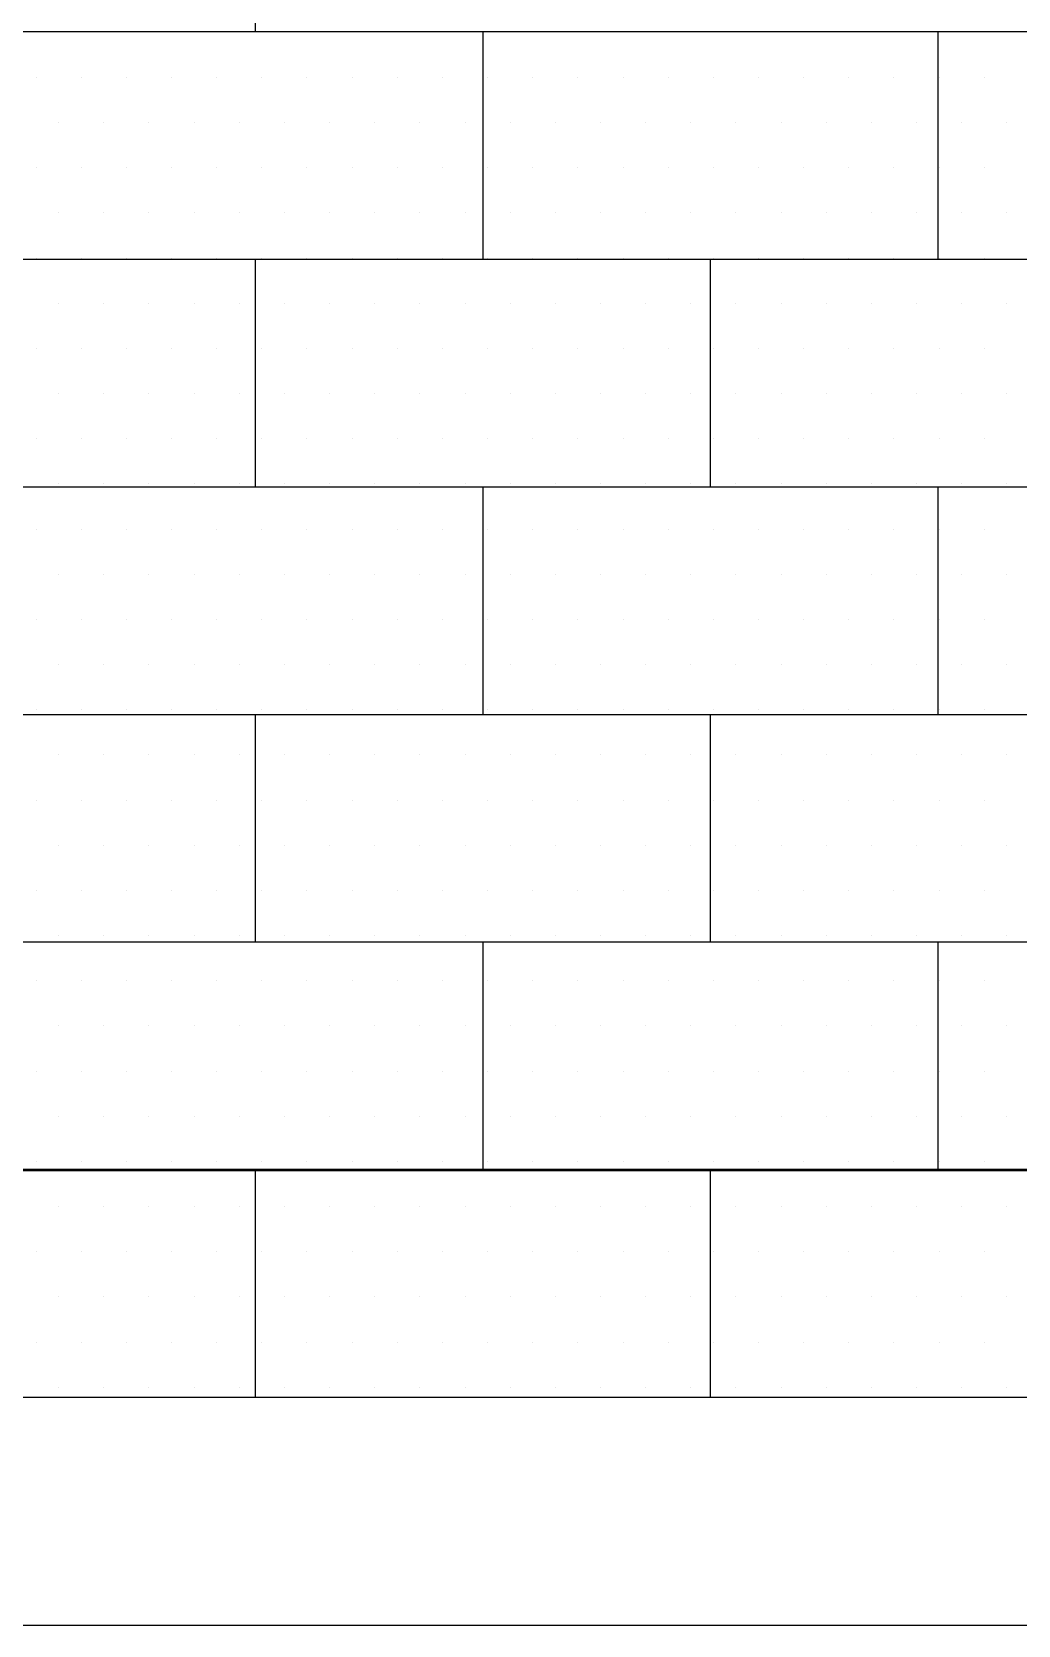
# Paper-space layout 'A000' of a CAD drawing. Header units: millimetres. Extents: x 0 to 841, y 0 to 594.
# Drawn here: x 551.37 to 568.7, y 223.88 to 251.88 of the extents above; entities that cross this region are included whole.
import ezdxf

# ---------------------------------------------------------------- set-up
doc = ezdxf.new("R2010")
doc.units = ezdxf.units.MM
doc.header["$MEASUREMENT"] = 0
for name, color, linetype, lineweight in [('A-ELEV-MBE1', 7, 'Continuous', 25), ('A-ELEV-PATT', 8, 'Continuous', 13), ('A-WALL-FULL-EXTR', 7, 'Continuous', 50)]:
    doc.layers.add(name, color=color, linetype=linetype, lineweight=lineweight)

psp = doc.layouts.new('A000')

# ---------------------------------------------------------------- linework, layer by layer
at = {"layer": 'A-ELEV-MBE1'}
for p, q in [((555.293, 255.877), (555.293, 251.877)), ((591.293, 251.877), (533.953, 251.877)), ((559.293, 251.877), (559.293, 247.877)), ((567.293, 251.877), (567.293, 247.877)), ((591.293, 247.877), (533.978, 247.877)), ((555.293, 247.877), (555.293, 243.877)), ((563.293, 247.877), (563.293, 243.877)), ((591.293, 243.877), (533.953, 243.877)), ((559.293, 243.877), (559.293, 239.877)), ((567.293, 243.877), (567.293, 239.877)), ((591.293, 239.877), (533.953, 239.877)), ((555.293, 239.877), (555.293, 235.877)), ((563.293, 239.877), (563.293, 235.877)), ((591.293, 235.877), (533.953, 235.877)), ((559.293, 235.877), (559.293, 231.877)), ((567.293, 235.877), (567.293, 231.877)), ((555.293, 231.877), (555.293, 227.877)), ((563.293, 231.877), (563.293, 227.877)), ((559.293, 227.877), (492.293, 227.877)), ((687.293, 227.877), (559.293, 227.877)), ((492.293, 223.877), (687.293, 223.877))]:
    psp.add_line(p, q, dxfattribs=at)
at = {"layer": 'A-ELEV-PATT', "linetype": 'Continuous'}
for p, q in [((551.837, 251.871), (551.837, 251.871)), ((552.631, 251.871), (552.631, 251.871)), ((553.424, 251.871), (553.424, 251.871)), ((554.218, 251.871), (554.218, 251.871)), ((555.012, 251.871), (555.012, 251.871)), ((555.806, 251.871), (555.806, 251.871)), ((556.599, 251.871), (556.599, 251.871)), ((557.393, 251.871), (557.393, 251.871)), ((558.187, 251.871), (558.187, 251.871)), ((558.981, 251.871), (558.981, 251.871)), ((559.774, 251.871), (559.774, 251.871)), ((560.568, 251.871), (560.568, 251.871)), ((561.362, 251.871), (561.362, 251.871)), ((562.156, 251.871), (562.156, 251.871)), ((562.949, 251.871), (562.949, 251.871)), ((563.743, 251.871), (563.743, 251.871)), ((564.537, 251.871), (564.537, 251.871)), ((565.331, 251.871), (565.331, 251.871)), ((566.124, 251.871), (566.124, 251.871)), ((566.918, 251.871), (566.918, 251.871)), ((567.712, 251.871), (567.712, 251.871)), ((568.506, 251.871), (568.506, 251.871)), ((551.44, 251.077), (551.44, 251.077)), ((552.234, 251.077), (552.234, 251.077)), ((553.028, 251.077), (553.028, 251.077)), ((553.821, 251.077), (553.821, 251.077)), ((554.615, 251.077), (554.615, 251.077)), ((555.409, 251.077), (555.409, 251.077)), ((556.203, 251.077), (556.203, 251.077)), ((556.996, 251.077), (556.996, 251.077)), ((557.79, 251.077), (557.79, 251.077)), ((558.584, 251.077), (558.584, 251.077)), ((559.378, 251.077), (559.378, 251.077)), ((560.171, 251.077), (560.171, 251.077)), ((560.965, 251.077), (560.965, 251.077)), ((561.759, 251.077), (561.759, 251.077)), ((562.553, 251.077), (562.553, 251.077)), ((563.346, 251.077), (563.346, 251.077)), ((564.14, 251.077), (564.14, 251.077)), ((564.934, 251.077), (564.934, 251.077)), ((565.728, 251.077), (565.728, 251.077)), ((566.521, 251.077), (566.521, 251.077)), ((567.315, 251.077), (567.315, 251.077)), ((568.109, 251.077), (568.109, 251.077)), ((551.837, 250.284), (551.837, 250.284)), ((552.631, 250.284), (552.631, 250.284)), ((553.424, 250.284), (553.424, 250.284)), ((554.218, 250.284), (554.218, 250.284)), ((555.012, 250.284), (555.012, 250.284)), ((555.806, 250.284), (555.806, 250.284)), ((556.599, 250.284), (556.599, 250.284)), ((557.393, 250.284), (557.393, 250.284)), ((558.187, 250.284), (558.187, 250.284)), ((558.981, 250.284), (558.981, 250.284)), ((559.774, 250.284), (559.774, 250.284)), ((560.568, 250.284), (560.568, 250.284)), ((561.362, 250.284), (561.362, 250.284)), ((562.156, 250.284), (562.156, 250.284)), ((562.949, 250.284), (562.949, 250.284)), ((563.743, 250.284), (563.743, 250.284)), ((564.537, 250.284), (564.537, 250.284)), ((565.331, 250.284), (565.331, 250.284)), ((566.124, 250.284), (566.124, 250.284)), ((566.918, 250.284), (566.918, 250.284)), ((567.712, 250.284), (567.712, 250.284)), ((568.506, 250.284), (568.506, 250.284)), ((551.44, 249.49), (551.44, 249.49)), ((552.234, 249.49), (552.234, 249.49)), ((553.028, 249.49), (553.028, 249.49)), ((553.821, 249.49), (553.821, 249.49)), ((554.615, 249.49), (554.615, 249.49)), ((555.409, 249.49), (555.409, 249.49)), ((556.203, 249.49), (556.203, 249.49)), ((556.996, 249.49), (556.996, 249.49)), ((557.79, 249.49), (557.79, 249.49)), ((558.584, 249.49), (558.584, 249.49)), ((559.378, 249.49), (559.378, 249.49)), ((560.171, 249.49), (560.171, 249.49)), ((560.965, 249.49), (560.965, 249.49)), ((561.759, 249.49), (561.759, 249.49)), ((562.553, 249.49), (562.553, 249.49)), ((563.346, 249.49), (563.346, 249.49)), ((564.14, 249.49), (564.14, 249.49)), ((564.934, 249.49), (564.934, 249.49)), ((565.728, 249.49), (565.728, 249.49)), ((566.521, 249.49), (566.521, 249.49)), ((567.315, 249.49), (567.315, 249.49)), ((568.109, 249.49), (568.109, 249.49)), ((551.837, 248.696), (551.837, 248.696)), ((552.631, 248.696), (552.631, 248.696)), ((553.424, 248.696), (553.424, 248.696)), ((554.218, 248.696), (554.218, 248.696)), ((555.012, 248.696), (555.012, 248.696)), ((555.806, 248.696), (555.806, 248.696)), ((556.599, 248.696), (556.599, 248.696)), ((557.393, 248.696), (557.393, 248.696)), ((558.187, 248.696), (558.187, 248.696)), ((558.981, 248.696), (558.981, 248.696)), ((559.774, 248.696), (559.774, 248.696)), ((560.568, 248.696), (560.568, 248.696)), ((561.362, 248.696), (561.362, 248.696)), ((562.156, 248.696), (562.156, 248.696)), ((562.949, 248.696), (562.949, 248.696)), ((563.743, 248.696), (563.743, 248.696)), ((564.537, 248.696), (564.537, 248.696)), ((565.331, 248.696), (565.331, 248.696)), ((566.124, 248.696), (566.124, 248.696)), ((566.918, 248.696), (566.918, 248.696)), ((567.712, 248.696), (567.712, 248.696)), ((568.506, 248.696), (568.506, 248.696)), ((551.44, 247.902), (551.44, 247.902)), ((552.234, 247.902), (552.234, 247.902)), ((553.028, 247.902), (553.028, 247.902)), ((553.821, 247.902), (553.821, 247.902)), ((554.615, 247.902), (554.615, 247.902)), ((555.409, 247.902), (555.409, 247.902)), ((556.203, 247.902), (556.203, 247.902)), ((556.996, 247.902), (556.996, 247.902)), ((557.79, 247.902), (557.79, 247.902)), ((558.584, 247.902), (558.584, 247.902)), ((559.378, 247.902), (559.378, 247.902)), ((560.171, 247.902), (560.171, 247.902)), ((560.965, 247.902), (560.965, 247.902)), ((561.759, 247.902), (561.759, 247.902)), ((562.553, 247.902), (562.553, 247.902)), ((563.346, 247.902), (563.346, 247.902)), ((564.14, 247.902), (564.14, 247.902)), ((564.934, 247.902), (564.934, 247.902)), ((565.728, 247.902), (565.728, 247.902)), ((566.521, 247.902), (566.521, 247.902)), ((567.315, 247.902), (567.315, 247.902)), ((568.109, 247.902), (568.109, 247.902)), ((551.837, 247.109), (551.837, 247.109)), ((552.631, 247.109), (552.631, 247.109)), ((553.424, 247.109), (553.424, 247.109)), ((554.218, 247.109), (554.218, 247.109)), ((555.012, 247.109), (555.012, 247.109)), ((555.806, 247.109), (555.806, 247.109)), ((556.599, 247.109), (556.599, 247.109)), ((557.393, 247.109), (557.393, 247.109)), ((558.187, 247.109), (558.187, 247.109)), ((558.981, 247.109), (558.981, 247.109)), ((559.774, 247.109), (559.774, 247.109)), ((560.568, 247.109), (560.568, 247.109)), ((561.362, 247.109), (561.362, 247.109)), ((562.156, 247.109), (562.156, 247.109)), ((562.949, 247.109), (562.949, 247.109)), ((563.743, 247.109), (563.743, 247.109)), ((564.537, 247.109), (564.537, 247.109)), ((565.331, 247.109), (565.331, 247.109)), ((566.124, 247.109), (566.124, 247.109)), ((566.918, 247.109), (566.918, 247.109)), ((567.712, 247.109), (567.712, 247.109)), ((568.506, 247.109), (568.506, 247.109)), ((551.44, 246.315), (551.44, 246.315)), ((552.234, 246.315), (552.234, 246.315)), ((553.028, 246.315), (553.028, 246.315)), ((553.821, 246.315), (553.821, 246.315)), ((554.615, 246.315), (554.615, 246.315)), ((555.409, 246.315), (555.409, 246.315)), ((556.203, 246.315), (556.203, 246.315)), ((556.996, 246.315), (556.996, 246.315)), ((557.79, 246.315), (557.79, 246.315)), ((558.584, 246.315), (558.584, 246.315)), ((559.378, 246.315), (559.378, 246.315)), ((560.171, 246.315), (560.171, 246.315)), ((560.965, 246.315), (560.965, 246.315)), ((561.759, 246.315), (561.759, 246.315)), ((562.553, 246.315), (562.553, 246.315)), ((563.346, 246.315), (563.346, 246.315)), ((564.14, 246.315), (564.14, 246.315)), ((564.934, 246.315), (564.934, 246.315)), ((565.728, 246.315), (565.728, 246.315)), ((566.521, 246.315), (566.521, 246.315)), ((567.315, 246.315), (567.315, 246.315)), ((568.109, 246.315), (568.109, 246.315)), ((551.837, 245.521), (551.837, 245.521)), ((552.631, 245.521), (552.631, 245.521)), ((553.424, 245.521), (553.424, 245.521)), ((554.218, 245.521), (554.218, 245.521)), ((555.012, 245.521), (555.012, 245.521)), ((555.806, 245.521), (555.806, 245.521)), ((556.599, 245.521), (556.599, 245.521)), ((557.393, 245.521), (557.393, 245.521)), ((558.187, 245.521), (558.187, 245.521)), ((558.981, 245.521), (558.981, 245.521)), ((559.774, 245.521), (559.774, 245.521)), ((560.568, 245.521), (560.568, 245.521)), ((561.362, 245.521), (561.362, 245.521)), ((562.156, 245.521), (562.156, 245.521)), ((562.949, 245.521), (562.949, 245.521)), ((563.743, 245.521), (563.743, 245.521)), ((564.537, 245.521), (564.537, 245.521)), ((565.331, 245.521), (565.331, 245.521)), ((566.124, 245.521), (566.124, 245.521)), ((566.918, 245.521), (566.918, 245.521)), ((567.712, 245.521), (567.712, 245.521)), ((568.506, 245.521), (568.506, 245.521)), ((551.44, 244.727), (551.44, 244.727)), ((552.234, 244.727), (552.234, 244.727)), ((553.028, 244.727), (553.028, 244.727)), ((553.821, 244.727), (553.821, 244.727)), ((554.615, 244.727), (554.615, 244.727)), ((555.409, 244.727), (555.409, 244.727)), ((556.203, 244.727), (556.203, 244.727)), ((556.996, 244.727), (556.996, 244.727)), ((557.79, 244.727), (557.79, 244.727)), ((558.584, 244.727), (558.584, 244.727)), ((559.378, 244.727), (559.378, 244.727)), ((560.171, 244.727), (560.171, 244.727)), ((560.965, 244.727), (560.965, 244.727)), ((561.759, 244.727), (561.759, 244.727)), ((562.553, 244.727), (562.553, 244.727)), ((563.346, 244.727), (563.346, 244.727)), ((564.14, 244.727), (564.14, 244.727)), ((564.934, 244.727), (564.934, 244.727)), ((565.728, 244.727), (565.728, 244.727)), ((566.521, 244.727), (566.521, 244.727)), ((567.315, 244.727), (567.315, 244.727)), ((568.109, 244.727), (568.109, 244.727)), ((551.837, 243.934), (551.837, 243.934)), ((552.631, 243.934), (552.631, 243.934)), ((553.424, 243.934), (553.424, 243.934)), ((554.218, 243.934), (554.218, 243.934)), ((555.012, 243.934), (555.012, 243.934)), ((555.806, 243.934), (555.806, 243.934)), ((556.599, 243.934), (556.599, 243.934)), ((557.393, 243.934), (557.393, 243.934)), ((558.187, 243.934), (558.187, 243.934)), ((558.981, 243.934), (558.981, 243.934)), ((559.774, 243.934), (559.774, 243.934)), ((560.568, 243.934), (560.568, 243.934)), ((561.362, 243.934), (561.362, 243.934)), ((562.156, 243.934), (562.156, 243.934)), ((562.949, 243.934), (562.949, 243.934)), ((563.743, 243.934), (563.743, 243.934)), ((564.537, 243.934), (564.537, 243.934)), ((565.331, 243.934), (565.331, 243.934)), ((566.124, 243.934), (566.124, 243.934)), ((566.918, 243.934), (566.918, 243.934)), ((567.712, 243.934), (567.712, 243.934)), ((568.506, 243.934), (568.506, 243.934)), ((551.44, 243.14), (551.44, 243.14)), ((552.234, 243.14), (552.234, 243.14)), ((553.028, 243.14), (553.028, 243.14)), ((553.821, 243.14), (553.821, 243.14)), ((554.615, 243.14), (554.615, 243.14)), ((555.409, 243.14), (555.409, 243.14)), ((556.203, 243.14), (556.203, 243.14)), ((556.996, 243.14), (556.996, 243.14)), ((557.79, 243.14), (557.79, 243.14)), ((558.584, 243.14), (558.584, 243.14)), ((559.378, 243.14), (559.378, 243.14)), ((560.171, 243.14), (560.171, 243.14)), ((560.965, 243.14), (560.965, 243.14)), ((561.759, 243.14), (561.759, 243.14)), ((562.553, 243.14), (562.553, 243.14)), ((563.346, 243.14), (563.346, 243.14)), ((564.14, 243.14), (564.14, 243.14)), ((564.934, 243.14), (564.934, 243.14)), ((565.728, 243.14), (565.728, 243.14)), ((566.521, 243.14), (566.521, 243.14)), ((567.315, 243.14), (567.315, 243.14)), ((568.109, 243.14), (568.109, 243.14)), ((551.837, 242.346), (551.837, 242.346)), ((552.631, 242.346), (552.631, 242.346)), ((553.424, 242.346), (553.424, 242.346)), ((554.218, 242.346), (554.218, 242.346)), ((555.012, 242.346), (555.012, 242.346)), ((555.806, 242.346), (555.806, 242.346)), ((556.599, 242.346), (556.599, 242.346)), ((557.393, 242.346), (557.393, 242.346)), ((558.187, 242.346), (558.187, 242.346)), ((558.981, 242.346), (558.981, 242.346)), ((559.774, 242.346), (559.774, 242.346)), ((560.568, 242.346), (560.568, 242.346)), ((561.362, 242.346), (561.362, 242.346)), ((562.156, 242.346), (562.156, 242.346)), ((562.949, 242.346), (562.949, 242.346)), ((563.743, 242.346), (563.743, 242.346)), ((564.537, 242.346), (564.537, 242.346)), ((565.331, 242.346), (565.331, 242.346)), ((566.124, 242.346), (566.124, 242.346)), ((566.918, 242.346), (566.918, 242.346)), ((567.712, 242.346), (567.712, 242.346)), ((568.506, 242.346), (568.506, 242.346)), ((551.44, 241.552), (551.44, 241.552)), ((552.234, 241.552), (552.234, 241.552)), ((553.028, 241.552), (553.028, 241.552)), ((553.821, 241.552), (553.821, 241.552)), ((554.615, 241.552), (554.615, 241.552)), ((555.409, 241.552), (555.409, 241.552)), ((556.203, 241.552), (556.203, 241.552)), ((556.996, 241.552), (556.996, 241.552)), ((557.79, 241.552), (557.79, 241.552)), ((558.584, 241.552), (558.584, 241.552)), ((559.378, 241.552), (559.378, 241.552)), ((560.171, 241.552), (560.171, 241.552)), ((560.965, 241.552), (560.965, 241.552)), ((561.759, 241.552), (561.759, 241.552)), ((562.553, 241.552), (562.553, 241.552)), ((563.346, 241.552), (563.346, 241.552)), ((564.14, 241.552), (564.14, 241.552)), ((564.934, 241.552), (564.934, 241.552)), ((565.728, 241.552), (565.728, 241.552)), ((566.521, 241.552), (566.521, 241.552)), ((567.315, 241.552), (567.315, 241.552)), ((568.109, 241.552), (568.109, 241.552)), ((551.837, 240.759), (551.837, 240.759)), ((552.631, 240.759), (552.631, 240.759)), ((553.424, 240.759), (553.424, 240.759)), ((554.218, 240.759), (554.218, 240.759)), ((555.012, 240.759), (555.012, 240.759)), ((555.806, 240.759), (555.806, 240.759)), ((556.599, 240.759), (556.599, 240.759)), ((557.393, 240.759), (557.393, 240.759)), ((558.187, 240.759), (558.187, 240.759)), ((558.981, 240.759), (558.981, 240.759)), ((559.774, 240.759), (559.774, 240.759)), ((560.568, 240.759), (560.568, 240.759)), ((561.362, 240.759), (561.362, 240.759)), ((562.156, 240.759), (562.156, 240.759)), ((562.949, 240.759), (562.949, 240.759)), ((563.743, 240.759), (563.743, 240.759)), ((564.537, 240.759), (564.537, 240.759)), ((565.331, 240.759), (565.331, 240.759)), ((566.124, 240.759), (566.124, 240.759)), ((566.918, 240.759), (566.918, 240.759)), ((567.712, 240.759), (567.712, 240.759)), ((568.506, 240.759), (568.506, 240.759)), ((551.44, 239.965), (551.44, 239.965)), ((552.234, 239.965), (552.234, 239.965)), ((553.028, 239.965), (553.028, 239.965)), ((553.821, 239.965), (553.821, 239.965)), ((554.615, 239.965), (554.615, 239.965)), ((555.409, 239.965), (555.409, 239.965)), ((556.203, 239.965), (556.203, 239.965)), ((556.996, 239.965), (556.996, 239.965)), ((557.79, 239.965), (557.79, 239.965)), ((558.584, 239.965), (558.584, 239.965)), ((559.378, 239.965), (559.378, 239.965)), ((560.171, 239.965), (560.171, 239.965)), ((560.965, 239.965), (560.965, 239.965)), ((561.759, 239.965), (561.759, 239.965)), ((562.553, 239.965), (562.553, 239.965)), ((563.346, 239.965), (563.346, 239.965)), ((564.14, 239.965), (564.14, 239.965)), ((564.934, 239.965), (564.934, 239.965)), ((565.728, 239.965), (565.728, 239.965)), ((566.521, 239.965), (566.521, 239.965)), ((567.315, 239.965), (567.315, 239.965)), ((568.109, 239.965), (568.109, 239.965)), ((551.837, 239.171), (551.837, 239.171)), ((552.631, 239.171), (552.631, 239.171)), ((553.424, 239.171), (553.424, 239.171)), ((554.218, 239.171), (554.218, 239.171)), ((555.012, 239.171), (555.012, 239.171)), ((555.806, 239.171), (555.806, 239.171)), ((556.599, 239.171), (556.599, 239.171)), ((557.393, 239.171), (557.393, 239.171)), ((558.187, 239.171), (558.187, 239.171)), ((558.981, 239.171), (558.981, 239.171)), ((559.774, 239.171), (559.774, 239.171)), ((560.568, 239.171), (560.568, 239.171)), ((561.362, 239.171), (561.362, 239.171)), ((562.156, 239.171), (562.156, 239.171)), ((562.949, 239.171), (562.949, 239.171)), ((563.743, 239.171), (563.743, 239.171)), ((564.537, 239.171), (564.537, 239.171)), ((565.331, 239.171), (565.331, 239.171)), ((566.124, 239.171), (566.124, 239.171)), ((566.918, 239.171), (566.918, 239.171)), ((567.712, 239.171), (567.712, 239.171)), ((568.506, 239.171), (568.506, 239.171)), ((551.44, 238.377), (551.44, 238.377)), ((552.234, 238.377), (552.234, 238.377)), ((553.028, 238.377), (553.028, 238.377)), ((553.821, 238.377), (553.821, 238.377)), ((554.615, 238.377), (554.615, 238.377)), ((555.409, 238.377), (555.409, 238.377)), ((556.203, 238.377), (556.203, 238.377)), ((556.996, 238.377), (556.996, 238.377)), ((557.79, 238.377), (557.79, 238.377)), ((558.584, 238.377), (558.584, 238.377)), ((559.378, 238.377), (559.378, 238.377)), ((560.171, 238.377), (560.171, 238.377)), ((560.965, 238.377), (560.965, 238.377)), ((561.759, 238.377), (561.759, 238.377)), ((562.553, 238.377), (562.553, 238.377)), ((563.346, 238.377), (563.346, 238.377)), ((564.14, 238.377), (564.14, 238.377)), ((564.934, 238.377), (564.934, 238.377)), ((565.728, 238.377), (565.728, 238.377)), ((566.521, 238.377), (566.521, 238.377)), ((567.315, 238.377), (567.315, 238.377)), ((568.109, 238.377), (568.109, 238.377)), ((551.837, 237.584), (551.837, 237.584)), ((552.631, 237.584), (552.631, 237.584)), ((553.424, 237.584), (553.424, 237.584)), ((554.218, 237.584), (554.218, 237.584)), ((555.012, 237.584), (555.012, 237.584)), ((555.806, 237.584), (555.806, 237.584)), ((556.599, 237.584), (556.599, 237.584)), ((557.393, 237.584), (557.393, 237.584)), ((558.187, 237.584), (558.187, 237.584)), ((558.981, 237.584), (558.981, 237.584)), ((559.774, 237.584), (559.774, 237.584)), ((560.568, 237.584), (560.568, 237.584)), ((561.362, 237.584), (561.362, 237.584)), ((562.156, 237.584), (562.156, 237.584)), ((562.949, 237.584), (562.949, 237.584)), ((563.743, 237.584), (563.743, 237.584)), ((564.537, 237.584), (564.537, 237.584)), ((565.331, 237.584), (565.331, 237.584)), ((566.124, 237.584), (566.124, 237.584)), ((566.918, 237.584), (566.918, 237.584)), ((567.712, 237.584), (567.712, 237.584)), ((568.506, 237.584), (568.506, 237.584)), ((551.44, 236.79), (551.44, 236.79)), ((552.234, 236.79), (552.234, 236.79)), ((553.028, 236.79), (553.028, 236.79)), ((553.821, 236.79), (553.821, 236.79)), ((554.615, 236.79), (554.615, 236.79)), ((555.409, 236.79), (555.409, 236.79)), ((556.203, 236.79), (556.203, 236.79)), ((556.996, 236.79), (556.996, 236.79)), ((557.79, 236.79), (557.79, 236.79)), ((558.584, 236.79), (558.584, 236.79)), ((559.378, 236.79), (559.378, 236.79)), ((560.171, 236.79), (560.171, 236.79)), ((560.965, 236.79), (560.965, 236.79)), ((561.759, 236.79), (561.759, 236.79)), ((562.553, 236.79), (562.553, 236.79)), ((563.346, 236.79), (563.346, 236.79)), ((564.14, 236.79), (564.14, 236.79)), ((564.934, 236.79), (564.934, 236.79)), ((565.728, 236.79), (565.728, 236.79)), ((566.521, 236.79), (566.521, 236.79)), ((567.315, 236.79), (567.315, 236.79)), ((568.109, 236.79), (568.109, 236.79)), ((551.837, 235.996), (551.837, 235.996)), ((552.631, 235.996), (552.631, 235.996)), ((553.424, 235.996), (553.424, 235.996)), ((554.218, 235.996), (554.218, 235.996)), ((555.012, 235.996), (555.012, 235.996)), ((555.806, 235.996), (555.806, 235.996)), ((556.599, 235.996), (556.599, 235.996)), ((557.393, 235.996), (557.393, 235.996)), ((558.187, 235.996), (558.187, 235.996)), ((558.981, 235.996), (558.981, 235.996)), ((559.774, 235.996), (559.774, 235.996)), ((560.568, 235.996), (560.568, 235.996)), ((561.362, 235.996), (561.362, 235.996)), ((562.156, 235.996), (562.156, 235.996)), ((562.949, 235.996), (562.949, 235.996)), ((563.743, 235.996), (563.743, 235.996)), ((564.537, 235.996), (564.537, 235.996)), ((565.331, 235.996), (565.331, 235.996)), ((566.124, 235.996), (566.124, 235.996)), ((566.918, 235.996), (566.918, 235.996)), ((567.712, 235.996), (567.712, 235.996)), ((568.506, 235.996), (568.506, 235.996)), ((551.44, 235.202), (551.44, 235.202)), ((552.234, 235.202), (552.234, 235.202)), ((553.028, 235.202), (553.028, 235.202)), ((553.821, 235.202), (553.821, 235.202)), ((554.615, 235.202), (554.615, 235.202)), ((555.409, 235.202), (555.409, 235.202)), ((556.203, 235.202), (556.203, 235.202)), ((556.996, 235.202), (556.996, 235.202)), ((557.79, 235.202), (557.79, 235.202)), ((558.584, 235.202), (558.584, 235.202)), ((559.378, 235.202), (559.378, 235.202)), ((560.171, 235.202), (560.171, 235.202)), ((560.965, 235.202), (560.965, 235.202)), ((561.759, 235.202), (561.759, 235.202)), ((562.553, 235.202), (562.553, 235.202)), ((563.346, 235.202), (563.346, 235.202)), ((564.14, 235.202), (564.14, 235.202)), ((564.934, 235.202), (564.934, 235.202)), ((565.728, 235.202), (565.728, 235.202)), ((566.521, 235.202), (566.521, 235.202)), ((567.315, 235.202), (567.315, 235.202)), ((568.109, 235.202), (568.109, 235.202)), ((551.837, 234.409), (551.837, 234.409)), ((552.631, 234.409), (552.631, 234.409)), ((553.424, 234.409), (553.424, 234.409)), ((554.218, 234.409), (554.218, 234.409)), ((555.012, 234.409), (555.012, 234.409)), ((555.806, 234.409), (555.806, 234.409)), ((556.599, 234.409), (556.599, 234.409)), ((557.393, 234.409), (557.393, 234.409)), ((558.187, 234.409), (558.187, 234.409)), ((558.981, 234.409), (558.981, 234.409)), ((559.774, 234.409), (559.774, 234.409)), ((560.568, 234.409), (560.568, 234.409)), ((561.362, 234.409), (561.362, 234.409)), ((562.156, 234.409), (562.156, 234.409)), ((562.949, 234.409), (562.949, 234.409)), ((563.743, 234.409), (563.743, 234.409)), ((564.537, 234.409), (564.537, 234.409)), ((565.331, 234.409), (565.331, 234.409)), ((566.124, 234.409), (566.124, 234.409)), ((566.918, 234.409), (566.918, 234.409)), ((567.712, 234.409), (567.712, 234.409)), ((568.506, 234.409), (568.506, 234.409)), ((551.44, 233.615), (551.44, 233.615)), ((552.234, 233.615), (552.234, 233.615)), ((553.028, 233.615), (553.028, 233.615)), ((553.821, 233.615), (553.821, 233.615)), ((554.615, 233.615), (554.615, 233.615)), ((555.409, 233.615), (555.409, 233.615)), ((556.203, 233.615), (556.203, 233.615)), ((556.996, 233.615), (556.996, 233.615)), ((557.79, 233.615), (557.79, 233.615)), ((558.584, 233.615), (558.584, 233.615)), ((559.378, 233.615), (559.378, 233.615)), ((560.171, 233.615), (560.171, 233.615)), ((560.965, 233.615), (560.965, 233.615)), ((561.759, 233.615), (561.759, 233.615)), ((562.553, 233.615), (562.553, 233.615)), ((563.346, 233.615), (563.346, 233.615)), ((564.14, 233.615), (564.14, 233.615)), ((564.934, 233.615), (564.934, 233.615)), ((565.728, 233.615), (565.728, 233.615)), ((566.521, 233.615), (566.521, 233.615)), ((567.315, 233.615), (567.315, 233.615)), ((568.109, 233.615), (568.109, 233.615)), ((551.837, 232.821), (551.837, 232.821)), ((552.631, 232.821), (552.631, 232.821)), ((553.424, 232.821), (553.424, 232.821)), ((554.218, 232.821), (554.218, 232.821)), ((555.012, 232.821), (555.012, 232.821)), ((555.806, 232.821), (555.806, 232.821)), ((556.599, 232.821), (556.599, 232.821)), ((557.393, 232.821), (557.393, 232.821)), ((558.187, 232.821), (558.187, 232.821)), ((558.981, 232.821), (558.981, 232.821)), ((559.774, 232.821), (559.774, 232.821)), ((560.568, 232.821), (560.568, 232.821)), ((561.362, 232.821), (561.362, 232.821)), ((562.156, 232.821), (562.156, 232.821)), ((562.949, 232.821), (562.949, 232.821)), ((563.743, 232.821), (563.743, 232.821)), ((564.537, 232.821), (564.537, 232.821)), ((565.331, 232.821), (565.331, 232.821)), ((566.124, 232.821), (566.124, 232.821)), ((566.918, 232.821), (566.918, 232.821)), ((567.712, 232.821), (567.712, 232.821)), ((568.506, 232.821), (568.506, 232.821)), ((551.44, 232.027), (551.44, 232.027)), ((552.234, 232.027), (552.234, 232.027)), ((553.028, 232.027), (553.028, 232.027)), ((553.821, 232.027), (553.821, 232.027)), ((554.615, 232.027), (554.615, 232.027)), ((555.409, 232.027), (555.409, 232.027)), ((556.203, 232.027), (556.203, 232.027)), ((556.996, 232.027), (556.996, 232.027)), ((557.79, 232.027), (557.79, 232.027)), ((558.584, 232.027), (558.584, 232.027)), ((559.378, 232.027), (559.378, 232.027)), ((560.171, 232.027), (560.171, 232.027)), ((560.965, 232.027), (560.965, 232.027)), ((561.759, 232.027), (561.759, 232.027)), ((562.553, 232.027), (562.553, 232.027)), ((563.346, 232.027), (563.346, 232.027)), ((564.14, 232.027), (564.14, 232.027)), ((564.934, 232.027), (564.934, 232.027)), ((565.728, 232.027), (565.728, 232.027)), ((566.521, 232.027), (566.521, 232.027)), ((567.315, 232.027), (567.315, 232.027)), ((568.109, 232.027), (568.109, 232.027)), ((551.837, 231.234), (551.837, 231.234)), ((552.631, 231.234), (552.631, 231.234)), ((553.424, 231.234), (553.424, 231.234)), ((554.218, 231.234), (554.218, 231.234)), ((555.012, 231.234), (555.012, 231.234)), ((555.806, 231.234), (555.806, 231.234)), ((556.599, 231.234), (556.599, 231.234)), ((557.393, 231.234), (557.393, 231.234)), ((558.187, 231.234), (558.187, 231.234)), ((558.981, 231.234), (558.981, 231.234)), ((559.774, 231.234), (559.774, 231.234)), ((560.568, 231.234), (560.568, 231.234)), ((561.362, 231.234), (561.362, 231.234)), ((562.156, 231.234), (562.156, 231.234)), ((562.949, 231.234), (562.949, 231.234)), ((563.743, 231.234), (563.743, 231.234)), ((564.537, 231.234), (564.537, 231.234)), ((565.331, 231.234), (565.331, 231.234)), ((566.124, 231.234), (566.124, 231.234)), ((566.918, 231.234), (566.918, 231.234)), ((567.712, 231.234), (567.712, 231.234)), ((568.506, 231.234), (568.506, 231.234)), ((551.44, 230.44), (551.44, 230.44)), ((552.234, 230.44), (552.234, 230.44)), ((553.028, 230.44), (553.028, 230.44)), ((553.821, 230.44), (553.821, 230.44)), ((554.615, 230.44), (554.615, 230.44)), ((555.409, 230.44), (555.409, 230.44)), ((556.203, 230.44), (556.203, 230.44)), ((556.996, 230.44), (556.996, 230.44)), ((557.79, 230.44), (557.79, 230.44)), ((558.584, 230.44), (558.584, 230.44)), ((559.378, 230.44), (559.378, 230.44)), ((560.171, 230.44), (560.171, 230.44)), ((560.965, 230.44), (560.965, 230.44)), ((561.759, 230.44), (561.759, 230.44)), ((562.553, 230.44), (562.553, 230.44)), ((563.346, 230.44), (563.346, 230.44)), ((564.14, 230.44), (564.14, 230.44)), ((564.934, 230.44), (564.934, 230.44)), ((565.728, 230.44), (565.728, 230.44)), ((566.521, 230.44), (566.521, 230.44)), ((567.315, 230.44), (567.315, 230.44)), ((568.109, 230.44), (568.109, 230.44)), ((551.837, 229.646), (551.837, 229.646)), ((552.631, 229.646), (552.631, 229.646)), ((553.424, 229.646), (553.424, 229.646)), ((554.218, 229.646), (554.218, 229.646)), ((555.012, 229.646), (555.012, 229.646)), ((555.806, 229.646), (555.806, 229.646)), ((556.599, 229.646), (556.599, 229.646)), ((557.393, 229.646), (557.393, 229.646)), ((558.187, 229.646), (558.187, 229.646)), ((558.981, 229.646), (558.981, 229.646)), ((559.774, 229.646), (559.774, 229.646)), ((560.568, 229.646), (560.568, 229.646)), ((561.362, 229.646), (561.362, 229.646)), ((562.156, 229.646), (562.156, 229.646)), ((562.949, 229.646), (562.949, 229.646)), ((563.743, 229.646), (563.743, 229.646)), ((564.537, 229.646), (564.537, 229.646)), ((565.331, 229.646), (565.331, 229.646)), ((566.124, 229.646), (566.124, 229.646)), ((566.918, 229.646), (566.918, 229.646)), ((567.712, 229.646), (567.712, 229.646)), ((568.506, 229.646), (568.506, 229.646)), ((551.44, 228.852), (551.44, 228.852)), ((552.234, 228.852), (552.234, 228.852)), ((553.028, 228.852), (553.028, 228.852)), ((553.821, 228.852), (553.821, 228.852)), ((554.615, 228.852), (554.615, 228.852)), ((555.409, 228.852), (555.409, 228.852)), ((556.203, 228.852), (556.203, 228.852)), ((556.996, 228.852), (556.996, 228.852)), ((557.79, 228.852), (557.79, 228.852)), ((558.584, 228.852), (558.584, 228.852)), ((559.378, 228.852), (559.378, 228.852)), ((560.171, 228.852), (560.171, 228.852)), ((560.965, 228.852), (560.965, 228.852)), ((561.759, 228.852), (561.759, 228.852)), ((562.553, 228.852), (562.553, 228.852)), ((563.346, 228.852), (563.346, 228.852)), ((564.14, 228.852), (564.14, 228.852)), ((564.934, 228.852), (564.934, 228.852)), ((565.728, 228.852), (565.728, 228.852)), ((566.521, 228.852), (566.521, 228.852)), ((567.315, 228.852), (567.315, 228.852)), ((568.109, 228.852), (568.109, 228.852)), ((551.837, 228.059), (551.837, 228.059)), ((552.631, 228.059), (552.631, 228.059)), ((553.424, 228.059), (553.424, 228.059)), ((554.218, 228.059), (554.218, 228.059)), ((555.012, 228.059), (555.012, 228.059)), ((555.806, 228.059), (555.806, 228.059)), ((556.599, 228.059), (556.599, 228.059)), ((557.393, 228.059), (557.393, 228.059)), ((558.187, 228.059), (558.187, 228.059)), ((558.981, 228.059), (558.981, 228.059)), ((559.774, 228.059), (559.774, 228.059)), ((560.568, 228.059), (560.568, 228.059)), ((561.362, 228.059), (561.362, 228.059)), ((562.156, 228.059), (562.156, 228.059)), ((562.949, 228.059), (562.949, 228.059)), ((563.743, 228.059), (563.743, 228.059)), ((564.537, 228.059), (564.537, 228.059)), ((565.331, 228.059), (565.331, 228.059)), ((566.124, 228.059), (566.124, 228.059)), ((566.918, 228.059), (566.918, 228.059)), ((567.712, 228.059), (567.712, 228.059)), ((568.506, 228.059), (568.506, 228.059))]:
    psp.add_line(p, q, dxfattribs=at)
at = {"layer": 'A-WALL-FULL-EXTR'}
psp.add_line((533.978, 231.877), (591.293, 231.877), dxfattribs=at)

doc.saveas('drawing.dxf')
